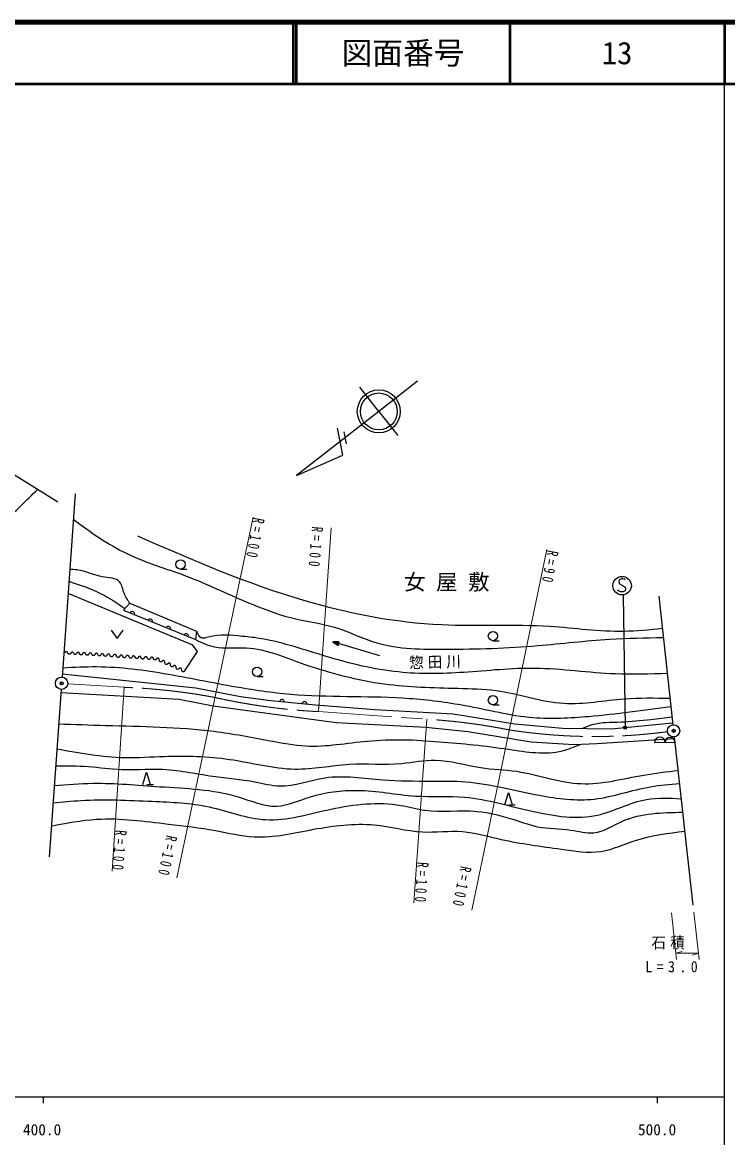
# Model space of a CAD drawing. Units: millimetres, scale not verified. Extents: x 40000 to 680000, y 20000 to 380000.
# Drawn here: x 464621 to 579500, y 198357 to 380000 of the extents above; entities that cross this region are included whole.
import ezdxf
from ezdxf.enums import TextEntityAlignment as Align

# ---------------------------------------------------------------- set-up
doc = ezdxf.new("R2010")
doc.units = ezdxf.units.MM
doc.header["$LTSCALE"] = 1000
doc.header["$PDMODE"] = 32
doc.header["$PDSIZE"] = 500
doc.linetypes.add('CHAIN', pattern=[18.5, 12, -1.5, 3.5, -1.5])
for name, color, linetype, lineweight in [('M-BGD', 7, 'Continuous', 25), ('M-BMK', 2, 'CHAIN', 13), ('M-BMK-SRVR', 3, 'Continuous', 25), ('M-STR-HTXT', 7, 'Continuous', 13), ('M-STR-STRC', 7, 'Continuous', 25), ('M-TTL', 2, 'Continuous', 140), ('M-TTL-BAND', 7, 'Continuous', 25), ('M-TTL-LINE', 7, 'Continuous', 50), ('M-TTL-TXT', 7, 'Continuous', 13)]:
    doc.layers.add(name, color=color, linetype=linetype, lineweight=lineweight)
doc.layers.add('M-BMK-HTXT', color=7, linetype='Continuous')
doc.layers.add('M-OTRS', color=6, linetype='Continuous')
doc.styles.add('ＭＳ ゴシック', font='')
doc.styles.get('ＭＳ ゴシック').set_extended_font_data('MS Gothic')

msp = doc.modelspace()

# ---------------------------------------------------------------- linework, layer by layer
at = {"layer": 'M-BGD'}
for p, q in [((490406, 290956), (491406, 290956)), ((481083, 284291), (492804, 279473)), ((522871, 276839), (515170, 279093)), ((541276, 279299), (542276, 279299)), ((502859, 273470), (503859, 273470)), ((505078, 269530), (512388, 268860)), ((541276, 268833), (542276, 268833)), ((567593, 262713), (570903, 262770)), ((484922, 255876), (485962, 255876)), ((543873, 252564), (544913, 252564))]:
    msp.add_line(p, q, dxfattribs=at)
for points in [[(491046, 274329), (493129, 277519), (492413, 278561), (472079, 286967)], [(481083, 284291), (482125, 285398), (492999, 280840), (492804, 279473)], [(482918, 283537), (482925, 283638), (482911, 283730), (482867, 283835), (482812, 283909), (482735, 283976), (482617, 284024), (482516, 284031), (482423, 284017), (482319, 283974), (482244, 283918), (482178, 283841)], [(485848, 282332), (485855, 282433), (485841, 282526), (485797, 282630), (485742, 282705), (485665, 282771), (485547, 282820), (485446, 282826), (485354, 282813), (485249, 282769), (485174, 282713), (485108, 282637)], [(488778, 281128), (488785, 281229), (488771, 281321), (488728, 281425), (488672, 281500), (488595, 281566), (488477, 281615), (488376, 281622), (488284, 281608), (488179, 281564), (488105, 281509), (488038, 281432)], [(479073, 280991), (480073, 279631), (481073, 280991)], [(491709, 279923), (491715, 280024), (491701, 280116), (491658, 280221), (491602, 280296), (491526, 280362), (491407, 280410), (491306, 280417), (491214, 280403), (491110, 280360), (491035, 280304), (490969, 280227)], [(472544, 277267), (472521, 277209), (472477, 277151), (472435, 277113), (472394, 277095), (472333, 277079), (472253, 277083), (472194, 277106), (472156, 277128), (472118, 277171), (472081, 277233), (471990, 277398), (471934, 277461), (471895, 277483), (471836, 277507), (471776, 277510), (471695, 277494), (471633, 277458), (471591, 277420), (471569, 277381), (471545, 277322)], [(473442, 277218), (473422, 277165), (473383, 277113), (473345, 277079), (473308, 277063), (473253, 277048), (473181, 277052), (473128, 277073), (473093, 277093), (473059, 277131), (473026, 277187), (472944, 277335), (472893, 277392), (472858, 277412), (472805, 277433), (472751, 277436), (472679, 277422), (472623, 277389), (472585, 277355), (472565, 277320), (472544, 277267)], [(474441, 277163), (474418, 277104), (474374, 277047), (474332, 277009), (474291, 276991), (474230, 276974), (474150, 276979), (474092, 277002), (474053, 277024), (474015, 277066), (473978, 277128), (473887, 277294), (473831, 277357), (473792, 277379), (473733, 277402), (473673, 277406), (473592, 277390), (473530, 277353), (473488, 277316), (473466, 277277), (473442, 277218)], [(475439, 277108), (475416, 277049), (475373, 276992), (475331, 276954), (475290, 276936), (475229, 276920), (475149, 276924), (475090, 276947), (475051, 276969), (475013, 277011), (474977, 277074), (474886, 277239), (474829, 277302), (474790, 277324), (474731, 277347), (474672, 277351), (474591, 277335), (474529, 277298), (474486, 277261), (474464, 277222), (474441, 277163)], [(476438, 277053), (476415, 276995), (476371, 276937), (476329, 276899), (476288, 276881), (476227, 276865), (476147, 276869), (476089, 276892), (476050, 276914), (476012, 276957), (475975, 277019), (475884, 277184), (475828, 277247), (475789, 277269), (475730, 277293), (475670, 277296), (475589, 277280), (475527, 277244), (475485, 277206), (475463, 277167), (475439, 277108)], [(477436, 276999), (477413, 276940), (477370, 276882), (477328, 276844), (477287, 276826), (477226, 276810), (477146, 276814), (477087, 276837), (477048, 276860), (477010, 276902), (476974, 276964), (476883, 277129), (476826, 277192), (476787, 277214), (476728, 277238), (476669, 277241), (476588, 277225), (476525, 277189), (476483, 277151), (476461, 277112), (476438, 277053)], [(478408, 276929), (478384, 276870), (478340, 276813), (478297, 276776), (478256, 276759), (478195, 276743), (478115, 276749), (478056, 276773), (478018, 276796), (477981, 276839), (477945, 276902), (477857, 277069), (477801, 277133), (477763, 277155), (477705, 277180), (477645, 277184), (477563, 277170), (477501, 277134), (477458, 277097), (477435, 277059), (477411, 277000)], [(479406, 276857), (479382, 276798), (479337, 276741), (479295, 276704), (479253, 276687), (479192, 276672), (479112, 276677), (479054, 276702), (479015, 276725), (478978, 276767), (478943, 276830), (478854, 276997), (478799, 277061), (478760, 277084), (478702, 277108), (478642, 277112), (478561, 277098), (478498, 277062), (478455, 277025), (478433, 276987), (478408, 276929)], [(480503, 276778), (480476, 276714), (480428, 276651), (480381, 276610), (480335, 276591), (480268, 276574), (480180, 276581), (480116, 276607), (480073, 276632), (480033, 276679), (479994, 276748), (479896, 276932), (479835, 277002), (479793, 277027), (479729, 277054), (479663, 277059), (479574, 277043), (479505, 277004), (479458, 276963), (479432, 276921), (479406, 276857)], [(481500, 276706), (481476, 276648), (481432, 276591), (481389, 276554), (481348, 276537), (481287, 276521), (481207, 276527), (481148, 276551), (481110, 276574), (481073, 276617), (481037, 276679), (480949, 276846), (480893, 276910), (480855, 276933), (480797, 276957), (480737, 276962), (480655, 276947), (480593, 276912), (480550, 276875), (480527, 276836), (480503, 276778)], [(482498, 276634), (482474, 276576), (482429, 276519), (482387, 276482), (482345, 276465), (482284, 276449), (482204, 276455), (482146, 276479), (482107, 276502), (482070, 276545), (482035, 276608), (481946, 276774), (481891, 276838), (481852, 276861), (481794, 276886), (481734, 276890), (481653, 276876), (481590, 276840), (481547, 276803), (481525, 276765), (481500, 276706)], [(483495, 276563), (483471, 276504), (483427, 276447), (483384, 276410), (483343, 276393), (483281, 276377), (483202, 276383), (483143, 276407), (483105, 276430), (483068, 276473), (483032, 276536), (482944, 276703), (482888, 276767), (482850, 276790), (482791, 276814), (482732, 276818), (482650, 276804), (482588, 276768), (482545, 276731), (482522, 276693), (482498, 276634)], [(484493, 276491), (484468, 276432), (484424, 276375), (484381, 276338), (484340, 276321), (484279, 276306), (484199, 276311), (484141, 276336), (484102, 276359), (484065, 276401), (484030, 276464), (483941, 276631), (483886, 276695), (483847, 276718), (483789, 276742), (483729, 276746), (483648, 276732), (483585, 276697), (483542, 276660), (483519, 276621), (483495, 276563)], [(485490, 276419), (485466, 276361), (485422, 276304), (485379, 276267), (485337, 276250), (485276, 276234), (485196, 276240), (485138, 276264), (485100, 276287), (485063, 276330), (485027, 276392), (484939, 276559), (484883, 276623), (484845, 276646), (484786, 276670), (484726, 276675), (484645, 276660), (484582, 276625), (484540, 276588), (484517, 276549), (484493, 276491)], [(486487, 276347), (486463, 276289), (486419, 276232), (486376, 276195), (486335, 276178), (486274, 276162), (486194, 276168), (486135, 276192), (486097, 276215), (486060, 276258), (486024, 276321), (485936, 276487), (485881, 276551), (485842, 276574), (485784, 276599), (485724, 276603), (485643, 276589), (485580, 276553), (485537, 276516), (485514, 276478), (485490, 276419)], [(487388, 275948), (487346, 275902), (487285, 275863), (487232, 275843), (487187, 275841), (487124, 275847), (487051, 275879), (487004, 275922), (486976, 275956), (486956, 276009), (486943, 276080), (486917, 276267), (486886, 276346), (486858, 276380), (486811, 276423), (486756, 276447), (486675, 276461), (486604, 276449), (486551, 276429), (486516, 276400), (486474, 276353)], [(488302, 275544), (488260, 275497), (488199, 275458), (488146, 275438), (488102, 275436), (488039, 275442), (487965, 275474), (487919, 275517), (487890, 275551), (487870, 275604), (487858, 275675), (487831, 275862), (487800, 275941), (487772, 275975), (487725, 276018), (487670, 276042), (487589, 276056), (487518, 276044), (487465, 276024), (487431, 275995), (487388, 275948)], [(489217, 275139), (489174, 275092), (489113, 275053), (489061, 275033), (489016, 275031), (488953, 275037), (488880, 275069), (488833, 275112), (488805, 275146), (488784, 275199), (488772, 275270), (488745, 275457), (488715, 275536), (488686, 275570), (488640, 275613), (488585, 275637), (488503, 275651), (488432, 275639), (488380, 275619), (488345, 275590), (488302, 275544)], [(490131, 274734), (490089, 274687), (490028, 274648), (489975, 274628), (489930, 274626), (489867, 274632), (489794, 274664), (489747, 274707), (489719, 274741), (489699, 274794), (489686, 274865), (489660, 275052), (489629, 275131), (489601, 275166), (489554, 275208), (489499, 275232), (489418, 275247), (489347, 275234), (489294, 275214), (489259, 275185), (489217, 275139)], [(491046, 274329), (491003, 274282), (490942, 274243), (490889, 274223), (490845, 274221), (490782, 274227), (490709, 274259), (490662, 274302), (490633, 274336), (490613, 274389), (490601, 274460), (490574, 274647), (490543, 274726), (490515, 274761), (490468, 274803), (490413, 274827), (490332, 274842), (490261, 274829), (490208, 274809), (490174, 274780), (490131, 274734)], [(471136, 273914), (492857, 271602), (500167, 270201), (505078, 269530)], [(570842, 263321), (558197, 262525), (554421, 262343), (547476, 262769), (537182, 264475), (530359, 265145), (515740, 265936), (495714, 268617), (490171, 269713), (470913, 270825)], [(507304, 269326), (507281, 269425), (507240, 269509), (507168, 269596), (507093, 269651), (507000, 269692), (506873, 269703), (506774, 269680), (506690, 269640), (506603, 269567), (506548, 269492), (506507, 269399)], [(510959, 268991), (510936, 269090), (510895, 269174), (510823, 269261), (510748, 269316), (510655, 269357), (510527, 269368), (510429, 269345), (510345, 269305), (510258, 269232), (510203, 269157), (510162, 269064)], [(512388, 268860), (522055, 268069), (534786, 267398), (544857, 265754), (552593, 265023), (560512, 264962), (570555, 265922)], [(484242, 255876), (484842, 257876), (485442, 255876)], [(543193, 252564), (543793, 254564), (544393, 252564)]]:
    msp.add_lwpolyline(points, dxfattribs=at)
for points in [[(515170, 279093), (516040, 278505), (516220, 279119)], [(515285, 279059), (516019, 278574), (516165, 279073)], [(515401, 279025), (515997, 278642), (516109, 279026)], [(515516, 278992), (515976, 278711), (516054, 278980)], [(515631, 278958), (515954, 278780), (515999, 278934)], [(515785, 278913), (515932, 278849), (515944, 278887)]]:
    msp.add_lwpolyline(points, close=True, dxfattribs=at)
for centre in [(490406, 291716), (541276, 280059), (502859, 274230), (541276, 269593)]:
    msp.add_circle(centre, 760, dxfattribs=at)
for centre, radius in [((568443, 262728), 850), ((570093, 262756), 800)]:
    msp.add_arc(centre, radius, 0.97762, 180.97762, dxfattribs=at)
for points, knots in [([(415107, 269662), (416305, 271186), (417502, 272709), (418974, 273876), (420932, 275428), (423375, 276348), (425767, 277297), (429725, 278868), (433542, 280517), (437270, 282404), (441865, 284650), (446201, 287413), (450459, 290288), (454299, 292880), (458076, 295564), (461535, 298618), (463450, 300309), (465268, 302114), (467086, 303919)], [0, 0, 0, 0, 1, 1, 1, 2, 2, 2, 3, 3, 3, 4, 4, 4, 5, 5, 5, 6, 6, 6, 6]), ([(472948, 299007), (475766, 296983), (478584, 294959), (481669, 293473), (484746, 291990), (488088, 291044), (491306, 289826), (494667, 288554), (497892, 286986), (501204, 285594), (503524, 284616), (505870, 283681), (508301, 283054), (510669, 282461), (513126, 282195), (515464, 281491), (517804, 280789), (520020, 279650), (522350, 278952), (525949, 277905), (529807, 277871), (533615, 277910), (538650, 277908), (543621, 278079), (548592, 278496), (552476, 278822), (556361, 279299), (560257, 279538), (563173, 279717), (566096, 279764), (569018, 279810)], [0, 0, 0, 0, 1, 1, 1, 2, 2, 2, 3, 3, 3, 4, 4, 4, 5, 5, 5, 6, 6, 6, 7, 7, 7, 8, 8, 8, 9, 9, 9, 10, 10, 10, 10]), ([(483385, 296353), (492256, 292489), (501126, 288625), (510410, 285887), (517735, 283727), (525317, 282269), (532930, 281913), (538796, 281639), (544681, 282020), (550549, 281648), (554573, 281393), (558589, 280784), (562604, 280853), (564686, 280889), (566768, 281108), (568850, 281327)], [0, 0, 0, 0, 1, 1, 1, 2, 2, 2, 3, 3, 3, 4, 4, 4, 5, 5, 5, 5]), ([(482125, 285398), (481778, 285909), (481431, 286419), (481206, 287026), (480971, 287663), (480870, 288406), (480490, 288850), (479910, 289525), (478678, 289503), (477625, 289696), (476499, 289902), (475576, 290355), (474564, 290608), (473860, 290784), (473113, 290863), (472365, 290942)], [0, 0, 0, 0, 1, 1, 1, 2, 2, 2, 3, 3, 3, 4, 4, 4, 5, 5, 5, 5]), ([(472223, 288963), (474014, 288380), (475806, 287798), (477466, 286952), (478810, 286267), (480069, 285409), (481327, 284551)], [0, 0, 0, 0, 1, 1, 1, 2, 2, 2, 2]), ([(569667, 273949), (566854, 273854), (564042, 273760), (561234, 273873), (556865, 274049), (552505, 274728), (548146, 274785), (544267, 274835), (540390, 274394), (536490, 274133), (532945, 273912), (529383, 273815), (525876, 274199), (521897, 274586), (517977, 275560), (514122, 276738), (510637, 277786), (507206, 278968), (503639, 279603), (502585, 279790), (501519, 279921), (500448, 279994), (498631, 280186), (496870, 280372), (494913, 279864), (494542, 279767), (494164, 279646), (493872, 279733), (493478, 279851), (493239, 280346), (492999, 280840)], [0, 0, 0, 0, 1, 1, 1, 2, 2, 2, 3, 3, 3, 4, 4, 4, 5, 5, 5, 6, 6, 6, 7, 7, 7, 8, 8, 8, 9, 9, 9, 10, 10, 10, 10]), ([(492804, 279473), (493827, 279000), (494851, 278527), (495923, 278302), (497590, 277953), (499375, 278204), (501101, 278119), (504398, 277958), (507484, 276572), (510623, 275439), (514880, 274003), (519197, 272842), (523598, 272272), (527531, 271702), (531542, 271660), (535538, 271541), (537625, 271499), (539709, 271456), (541771, 271175), (545477, 270672), (549103, 269327), (552796, 269104), (556054, 268908), (559363, 269585), (562664, 269835), (565150, 270023), (567631, 269970), (570113, 269916)], [0, 0, 0, 0, 1, 1, 1, 2, 2, 2, 3, 3, 3, 4, 4, 4, 5, 5, 5, 6, 6, 6, 7, 7, 7, 8, 8, 8, 9, 9, 9, 9]), ([(471207, 274894), (473047, 274990), (474886, 275087), (476725, 275074), (480620, 275046), (484510, 274525), (488360, 273855), (492334, 273164), (496266, 272315), (500238, 271663), (503312, 271129), (506408, 270721), (509517, 270505), (515552, 270061), (521638, 270366), (527669, 269896), (530711, 269689), (533739, 269304), (536746, 268739), (540431, 268064), (544079, 267103), (547791, 266789), (550795, 266536), (553842, 266707), (556867, 266972), (561363, 267366), (565812, 267967), (570262, 268569)], [0, 0, 0, 0, 1, 1, 1, 2, 2, 2, 3, 3, 3, 4, 4, 4, 5, 5, 5, 6, 6, 6, 7, 7, 7, 8, 8, 8, 9, 9, 9, 9]), ([(470547, 265751), (473090, 265665), (475634, 265580), (478182, 265510), (484083, 265348), (490008, 265268), (495847, 264535), (498911, 264151), (501952, 263587), (505004, 263013), (506928, 262642), (508856, 262258), (510791, 262160), (514125, 261980), (517481, 262652), (520842, 262952), (524743, 263308), (528653, 263195), (532538, 262830), (536297, 262592), (540007, 262172), (543827, 261612), (546779, 261178), (549796, 260662), (552598, 261368), (553567, 261612), (554510, 262002), (555453, 262392)], [0, 0, 0, 0, 1, 1, 1, 2, 2, 2, 3, 3, 3, 4, 4, 4, 5, 5, 5, 6, 6, 6, 7, 7, 7, 8, 8, 8, 9, 9, 9, 9]), ([(555771, 264998), (556313, 265233), (556856, 265468), (557416, 265632), (558910, 266071), (560523, 266007), (562106, 266058), (563750, 266112), (565363, 266290), (566979, 266485), (568133, 266623), (569289, 266770), (570445, 266917)], [0, 0, 0, 0, 1, 1, 1, 2, 2, 2, 3, 3, 3, 4, 4, 4, 4]), ([(470253, 261679), (473926, 261016), (477599, 260353), (481298, 260277), (483444, 260233), (485599, 260387), (487755, 260460), (491297, 260579), (494843, 260481), (498354, 259972), (501922, 259455), (505454, 258450), (509015, 258389), (511944, 258351), (514892, 258981), (517847, 259180), (520695, 259329), (523550, 259058), (526395, 259302), (528229, 259482), (530060, 259868), (531877, 259850), (534341, 259812), (536780, 259032), (539248, 258632), (541211, 258342), (543195, 258304), (545157, 258023), (548679, 257460), (552135, 256154), (555634, 256013), (559009, 255876), (562424, 256824), (565827, 257414), (567691, 257737), (569552, 257954), (571412, 258170)], [0, 0, 0, 0, 1, 1, 1, 2, 2, 2, 3, 3, 3, 4, 4, 4, 5, 5, 5, 6, 6, 6, 7, 7, 7, 8, 8, 8, 9, 9, 9, 10, 10, 10, 11, 11, 11, 12, 12, 12, 12]), ([(470054, 258921), (471835, 258932), (473616, 258943), (475390, 258809), (477179, 258675), (478960, 258392), (480751, 258322), (482818, 258241), (484898, 258443), (486964, 258383), (489884, 258280), (492773, 257663), (495675, 257226), (497955, 256919), (500242, 256740), (502517, 256312), (503860, 256042), (505201, 255682), (506537, 255642), (508993, 255577), (511435, 256610), (513908, 256982), (517026, 257436), (520195, 256854), (523350, 256617), (525972, 256454), (528586, 256434), (531208, 256434), (533086, 256431), (534969, 256469), (536832, 256312), (540868, 255997), (544798, 254853), (548832, 254119), (551804, 253556), (554835, 253176), (557786, 253510), (560869, 253859), (563864, 254988), (566943, 255520), (568498, 255789), (570074, 255906), (571650, 256023)], [0, 0, 0, 0, 1, 1, 1, 2, 2, 2, 3, 3, 3, 4, 4, 4, 5, 5, 5, 6, 6, 6, 7, 7, 7, 8, 8, 8, 9, 9, 9, 10, 10, 10, 11, 11, 11, 12, 12, 12, 13, 13, 13, 14, 14, 14, 14]), ([(469821, 255694), (471931, 255866), (474040, 256038), (476151, 256068), (479764, 256121), (483380, 255758), (486994, 255520), (491286, 255238), (495576, 255132), (499786, 253875), (501896, 253217), (503988, 252263), (506060, 252352), (507886, 252424), (509695, 253293), (511542, 253875), (514037, 254655), (516602, 254957), (519157, 254911), (522327, 254901), (525479, 254201), (528660, 253997), (531330, 253836), (534019, 254062), (536659, 253814), (540428, 253458), (544081, 252297), (547867, 251500), (551331, 250728), (554919, 250143), (558284, 250891), (560993, 251492), (563557, 252957), (566283, 253449), (568114, 253779), (570018, 253670), (571922, 253561)], [0, 0, 0, 0, 1, 1, 1, 2, 2, 2, 3, 3, 3, 4, 4, 4, 5, 5, 5, 6, 6, 6, 7, 7, 7, 8, 8, 8, 9, 9, 9, 10, 10, 10, 11, 11, 11, 12, 12, 12, 12]), ([(469618, 252881), (471128, 253030), (472638, 253178), (474151, 253266), (478019, 253491), (481903, 253314), (485786, 253144), (488890, 253009), (491995, 252877), (495045, 252231), (498136, 251542), (501172, 250309), (504243, 250160), (507756, 249952), (511308, 251106), (514903, 251865), (518701, 252662), (522556, 253115), (526294, 252474), (527583, 252250), (528856, 251871), (530151, 251682), (532937, 251278), (535817, 251755), (538619, 251500), (540728, 251310), (542798, 250748), (544832, 250099), (546069, 249709), (547291, 249268), (548548, 249002), (550312, 248647), (552140, 248714), (553969, 248454), (555226, 248261), (556488, 247908), (557685, 248027), (559309, 248190), (560816, 249225), (562395, 249916), (565469, 251261), (568818, 251308), (572167, 251354)], [0, 0, 0, 0, 1, 1, 1, 2, 2, 2, 3, 3, 3, 4, 4, 4, 5, 5, 5, 6, 6, 6, 7, 7, 7, 8, 8, 8, 9, 9, 9, 10, 10, 10, 11, 11, 11, 12, 12, 12, 13, 13, 13, 14, 14, 14, 14]), ([(469346, 249111), (471798, 249590), (474250, 250068), (476719, 250220), (480601, 250460), (484524, 249893), (488415, 249429), (490986, 249122), (493542, 248859), (496090, 248393), (498184, 247988), (500271, 247456), (502365, 247357), (505578, 247186), (508807, 248000), (512050, 248576), (515339, 249175), (518647, 249595), (521918, 249307), (524548, 249074), (527150, 248295), (529796, 248155), (531964, 248049), (534161, 248377), (536314, 248216), (538428, 248046), (540501, 247437), (542588, 246936), (545823, 246221), (549076, 245820), (552395, 245353), (554565, 245017), (556768, 244660), (558872, 244987), (560840, 245293), (562721, 246197), (564659, 246815), (567209, 247627), (569859, 247945), (572509, 248262)], [0, 0, 0, 0, 1, 1, 1, 2, 2, 2, 3, 3, 3, 4, 4, 4, 5, 5, 5, 6, 6, 6, 7, 7, 7, 8, 8, 8, 9, 9, 9, 10, 10, 10, 11, 11, 11, 12, 12, 12, 13, 13, 13, 13])]:
    msp.add_open_spline(points, degree=3, knots=knots, dxfattribs=at)
at = {"layer": 'M-BMK'}
for p, q in [((472022, 272293), (481196, 271702)), ((512840, 267743), (530487, 266506))]:
    msp.add_line(p, q, dxfattribs=at)
for centre, radius, start, end in [((477523, 171769), 100000, 79.35765, 87.89476), ((517928, 367613), 100000, 257.32768, 267.08347), ((524407, 166691), 100000, 78.73379, 86.51425), ((557815, 353688), 90000, 261.13406, 277.59416)]:
    msp.add_arc(centre, radius, start, end, dxfattribs=at)
at = {"layer": 'M-BMK-SRVR'}
for p, q in [((528995, 321553), (522682, 316638)), ((522682, 316638), (519610, 320584)), ((522682, 316638), (509268, 306195)), ((522682, 316638), (525753, 312693)), ((470417, 301847), (448206, 315660)), ((516962, 313319), (517355, 311358)), ((473251, 303209), (471096, 273355)), ((568270, 286568), (570589, 265609)), ((470952, 271360), (468983, 244085)), ((570809, 263621), (573840, 236229))]:
    msp.add_line(p, q, dxfattribs=at)
msp.add_lwpolyline([(509268, 306195), (516809, 309532), (516369, 311724), (515930, 313916)], dxfattribs=at)
for centre, radius in [((522682, 316638), 3500), ((522682, 316638), 3000), ((471024, 272357), 1000), ((570699, 264615), 1000)]:
    msp.add_circle(centre, radius, dxfattribs=at)
at = {"layer": 'M-OTRS'}
for p in [(471024, 272357), (570699, 264615)]:
    msp.add_point(p, dxfattribs=at)
at = {"layer": 'M-STR-HTXT'}
for p, q in [((502215, 299396), (489765, 240702)), ((514937, 297669), (512840, 267743)), ((550064, 294133), (537823, 235395)), ((479266, 241764), (481196, 271702)), ((530487, 266506), (528389, 236579)), ((570329, 234997), (571176, 227395)), ((574844, 227395), (573990, 235059)), ((571065, 228389), (572065, 228669)), ((571065, 228389), (574733, 228389)), ((574733, 228389), (573733, 228109))]:
    msp.add_line(p, q, dxfattribs=at)
at = {"layer": 'M-STR-STRC'}
msp.add_line((562477, 286726), (562795, 265142), dxfattribs=at)
msp.add_lwpolyline([(562787, 289214), (562667, 289334), (562427, 289394), (562187, 289394), (561827, 289214), (561767, 288854), (561887, 288554), (562727, 288074), (562847, 287774), (562787, 287414), (562487, 287234), (562067, 287234), (561707, 287414), (561587, 287594)], dxfattribs=at)
for centre, radius in [((562307, 288254), 1500), ((562795, 265142), 250), ((562795, 265142), 150), ((562795, 265142), 50)]:
    msp.add_circle(centre, radius, dxfattribs=at)
at = {"layer": 'M-TTL'}
msp.add_line((680000, 380000), (40000, 380000), dxfattribs=at)
at = {"layer": 'M-TTL-BAND'}
for p, q in [((579000, 20000), (579000, 370000)), ((40000, 205000), (579000, 205000)), ((468000, 205000), (468000, 204000)), ((568000, 205000), (568000, 204000))]:
    msp.add_line(p, q, dxfattribs=at)
at = {"layer": 'M-TTL-LINE'}
for p, q in [((508747, 380000), (508747, 370000)), ((509247, 380000), (509247, 370000)), ((543997, 380000), (543997, 370000)), ((579000, 380000), (579000, 370000)), ((40000, 370000), (680000, 370000))]:
    msp.add_line(p, q, dxfattribs=at)

# ---------------------------------------------------------------- texts
at = {"layer": 'M-BMK-HTXT', "insert": (526794, 287281), "char_height": 2566, "attachment_point": 7, "style": 'ＭＳ ゴシック'}
msp.add_mtext('\\T1.49;女屋敷', dxfattribs=at)
at = {"layer": 'M-BMK-HTXT', "insert": (527660, 274585), "char_height": 1833, "attachment_point": 7, "rotation": 1.5, "style": 'ＭＳ ゴシック'}
msp.add_mtext('\\T1.27;\\W0.95;惣田川', dxfattribs=at)
at = {"layer": 'M-STR-HTXT', "char_height": 1833, "attachment_point": 7, "style": 'ＭＳ ゴシック'}
for s, insert, rotation in [('\\T1.61;\\W0.7;R=100', (502269, 299428), 259.4), ('\\T1.61;\\W0.7;R=100', (511767, 297937), 265.2), ('\\T1.65;\\W0.7;R=90', (550145, 294120), 259.5), ('\\T1.61;\\W0.7;R=100', (479769, 248507), 265.5), ('\\T1.61;\\W0.7;R=100', (488056, 247703), 258.1), ('\\T1.61;\\W0.7;R=100', (528947, 243283), 266.3), ('\\T1.61;\\W0.7;R=100', (535979, 242680), 258.4)]:
    msp.add_mtext(s, dxfattribs=dict(at, insert=insert, rotation=rotation))
for s, insert in [('\\T1.29;\\W0.95;石積', (567079, 228993)), ('\\T1.65;\\W0.9;L=3.0', (566083, 225265))]:
    msp.add_mtext(s, dxfattribs=dict(at, insert=insert))
at = {"layer": 'M-TTL-BAND', "style": 'ＭＳ ゴシック'}
for s, p in [('400.0', (467844, 198195)), ('500.0', (568000, 198195))]:
    msp.add_text(s, height=1833, dxfattribs=at).set_placement(p, align=Align.BOTTOM_CENTER)
at = {"layer": 'M-TTL-TXT', "style": 'ＭＳ ゴシック'}
for s, p in [('図面番号', (526622, 375000)), ('13', (561497, 375000))]:
    msp.add_text(s, height=3666, dxfattribs=at).set_placement(p, align=Align.MIDDLE_CENTER)

doc.saveas('drawing.dxf')
